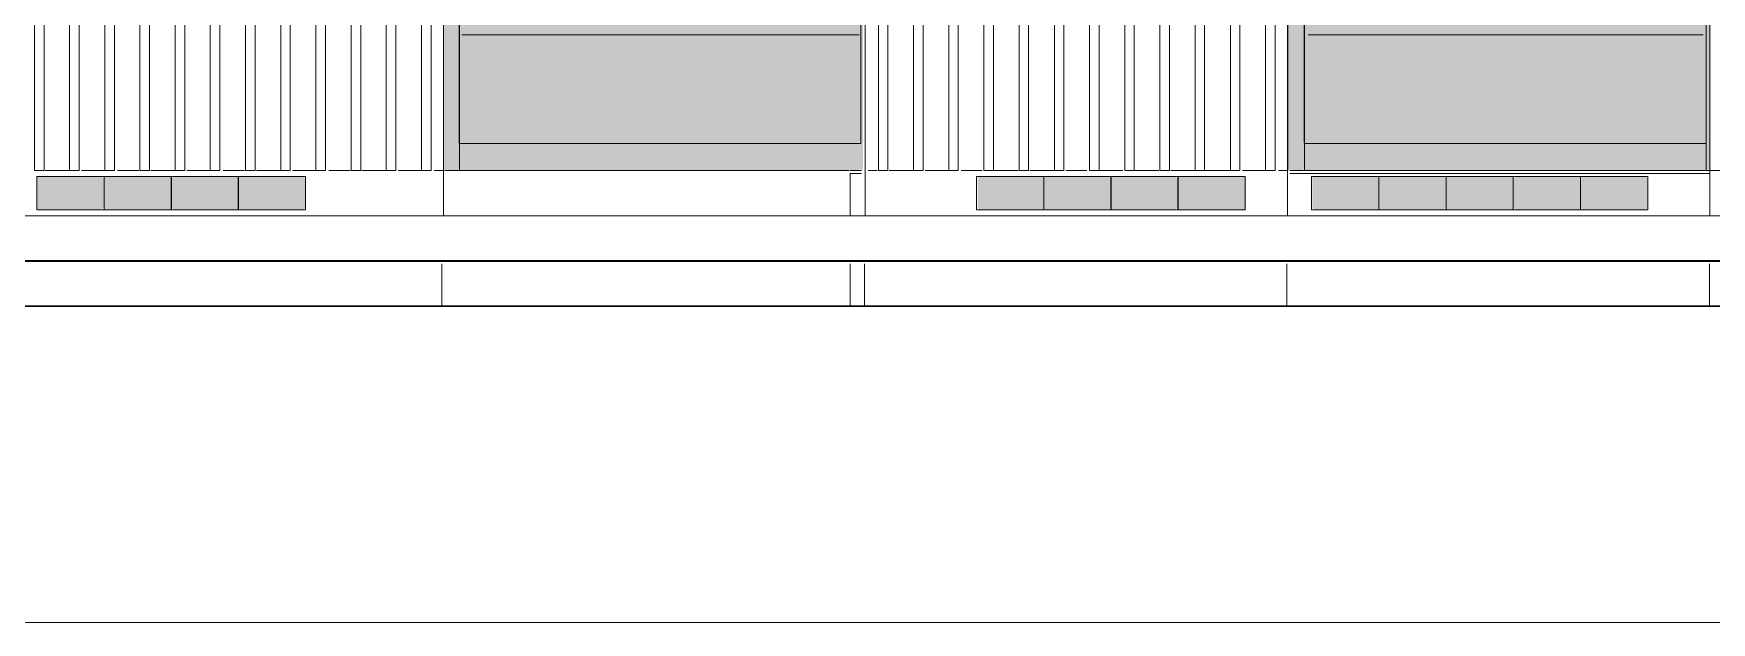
# Model space of a CAD drawing. Header units: millimetres. Extents: x 0 to 84100, y 0 to 59400.
# Drawn here: x 30615 to 36177, y 45447 to 47401 of the extents above; entities that cross this region are included whole.
import ezdxf

# ---------------------------------------------------------------- set-up
doc = ezdxf.new("R2010")
doc.units = ezdxf.units.MM
for name, color, linetype, lineweight in [('01_切断（構造・壁）', 7, 'Continuous', 35), ('09_立面の外形', 7, 'Continuous', 30), ('10_見えがかり', 7, 'Continuous', 13), ('12_見えがかり（ガラス）', 5, 'Continuous', 9), ('50_寸法', 3, 'Continuous', 9)]:
    doc.layers.add(name, color=color, linetype=linetype, lineweight=lineweight)

msp = doc.modelspace()

# ---------------------------------------------------------------- hatches: boundary and pattern name
at = {"layer": '10_見えがかり', "true_color": 0xe9dcc4}
for points in [[(32024.3, 49321.6), (32024.3, 49251.6), (32024.3, 47041.6), (32024.3, 46951.6), (32019.3, 46946.6), (31979.3, 46946.6), (31974.3, 46951.6), (31974.3, 49321.6), (31979.3, 49326.6), (32019.3, 49326.6)], [(33364.3, 49321.6), (33364.3, 46951.6), (33359.3, 46946.6), (33354.3, 46951.6), (33354.3, 47041.6), (33354.3, 49251.6), (33354.3, 49321.6), (33359.3, 49326.6)], [(34824.3, 49321.6), (34824.3, 49251.6), (34824.3, 47041.6), (34824.3, 46951.6), (34819.3, 46946.6), (34779.3, 46946.6), (34774.3, 46951.6), (34774.3, 49321.6), (34779.3, 49326.6), (34819.3, 49326.6)], [(36174.3, 49321.6), (36174.3, 46951.6), (36169.3, 46946.6), (36164.3, 46951.6), (36164.3, 47031.6), (36159.3, 47036.6), (36164.3, 47041.6), (36164.3, 49251.6), (36159.3, 49256.6), (36164.3, 49261.6), (36164.3, 49321.6), (36169.3, 49326.6)], [(33354.3, 47031.6), (33354.3, 46951.6), (33349.3, 46946.6), (32029.3, 46946.6), (32024.3, 46951.6), (32024.3, 47031.6), (32029.3, 47036.6), (33349.3, 47036.6)], [(36164.3, 47031.6), (36164.3, 46951.6), (36159.3, 46946.6), (34829.3, 46946.6), (34824.3, 46951.6), (34824.3, 47031.6), (34829.3, 47036.6), (36159.3, 47036.6)], [(30844.3, 46921.6), (30844.3, 46821.6), (30839.3, 46816.6), (30629.3, 46816.6), (30624.3, 46821.6), (30624.3, 46921.6), (30629.3, 46926.6), (30839.3, 46926.6)], [(31074.3, 46921.6), (31074.3, 46821.6), (31069.3, 46816.6), (30849.3, 46816.6), (30844.3, 46821.6), (30844.3, 46921.6), (30849.3, 46926.6), (31069.3, 46926.6)], [(31294.3, 46921.6), (31294.3, 46821.6), (31289.3, 46816.6), (31079.3, 46816.6), (31074.3, 46821.6), (31074.3, 46921.6), (31079.3, 46926.6), (31289.3, 46926.6)], [(31514.3, 46921.6), (31514.3, 46821.6), (31509.3, 46816.6), (31299.3, 46816.6), (31294.3, 46821.6), (31294.3, 46921.6), (31299.3, 46926.6), (31509.3, 46926.6)], [(33964.3, 46921.6), (33964.3, 46821.6), (33959.3, 46816.6), (33749.3, 46816.6), (33744.3, 46821.6), (33744.3, 46921.6), (33749.3, 46926.6), (33959.3, 46926.6)], [(34184.3, 46921.6), (34184.3, 46821.6), (34179.3, 46816.6), (33969.3, 46816.6), (33964.3, 46821.6), (33964.3, 46921.6), (33969.3, 46926.6), (34179.3, 46926.6)], [(34404.3, 46921.6), (34404.3, 46821.6), (34399.3, 46816.6), (34189.3, 46816.6), (34184.3, 46821.6), (34184.3, 46921.6), (34189.3, 46926.6), (34399.3, 46926.6)], [(34634.3, 46921.6), (34634.3, 46821.6), (34629.3, 46816.6), (34409.3, 46816.6), (34404.3, 46821.6), (34404.3, 46921.6), (34409.3, 46926.6), (34629.3, 46926.6)], [(35074.3, 46921.6), (35074.3, 46821.6), (35069.3, 46816.6), (34859.3, 46816.6), (34854.3, 46821.6), (34854.3, 46921.6), (34859.3, 46926.6), (35069.3, 46926.6)], [(35294.3, 46921.6), (35294.3, 46821.6), (35289.3, 46816.6), (35079.3, 46816.6), (35074.3, 46821.6), (35074.3, 46921.6), (35079.3, 46926.6), (35289.3, 46926.6)], [(35524.3, 46921.6), (35524.3, 46821.6), (35519.3, 46816.6), (35299.3, 46816.6), (35294.3, 46821.6), (35294.3, 46921.6), (35299.3, 46926.6), (35519.3, 46926.6)], [(35744.3, 46921.6), (35744.3, 46821.6), (35739.3, 46816.6), (35529.3, 46816.6), (35524.3, 46821.6), (35524.3, 46921.6), (35529.3, 46926.6), (35739.3, 46926.6)], [(35964.3, 46921.6), (35964.3, 46821.6), (35959.3, 46816.6), (35749.3, 46816.6), (35744.3, 46821.6), (35744.3, 46921.6), (35749.3, 46926.6), (35959.3, 46926.6)]]:
    msp.add_hatch(color=8, dxfattribs=at).paths.add_polyline_path(points)
at = {"layer": '12_見えがかり（ガラス）', "true_color": 0xdce9f2}
for points in [[(33349.3, 49256.6), (33354.3, 49251.6), (33354.3, 47041.6), (33349.3, 47036.6), (32029.3, 47036.6), (32024.3, 47041.6), (32024.3, 49251.6), (32029.3, 49256.6)], [(36159.3, 49256.6), (36164.3, 49251.6), (36164.3, 47041.6), (36159.3, 47036.6), (34829.3, 47036.6), (34824.3, 47041.6), (34824.3, 49251.6), (34829.3, 49256.6)]]:
    msp.add_hatch(color=8, dxfattribs=at).paths.add_polyline_path(points)

# ---------------------------------------------------------------- linework, layer by layer
at = {"layer": '01_切断（構造・壁）'}
msp.add_lwpolyline([(3834.3, 46646.6), (76265.7, 46646.6)], dxfattribs=at)
at = {"layer": '09_立面の外形'}
msp.add_lwpolyline([(67527.7, 46496.6), (10808.1, 46496.6)], dxfattribs=at)
at = {"layer": '10_見えがかり'}
for points in [[(30649.3, 49587.8), (30649.3, 46946.6), (30617.3, 46946.6), (30617.3, 49591.4)], [(30765.9, 49590), (30765.9, 46946.6), (30734, 46946.6), (30734, 49590.6)], [(30882.6, 49591.2), (30882.6, 46946.6), (30850.6, 46946.6), (30850.6, 49588.8)], [(30999.2, 49587.8), (30999.2, 46946.6), (30967.3, 46946.6), (30967.3, 49591.4)], [(31115.9, 49590.1), (31115.9, 46946.6), (31083.9, 46946.6), (31083.9, 49590.5)], [(31232.5, 49591.2), (31232.5, 46946.6), (31200.6, 46946.6), (31200.6, 49588.7)], [(31349.2, 49587.9), (31349.2, 46946.6), (31317.2, 46946.6), (31317.2, 49591.4)], [(31465.8, 49590.1), (31465.8, 46946.6), (31433.9, 46946.6), (31433.9, 49590.5)], [(31582.4, 49591.2), (31582.4, 46946.6), (31550.5, 46946.6), (31550.5, 49588.7)], [(31699.1, 49588), (31699.1, 46946.6), (31667.1, 46946.6), (31667.1, 49591.4)], [(31795.9, 49590.1), (31795.9, 49391.6), (31815.7, 49391.6), (31815.7, 46946.6), (31813.8, 46946.6), (31783.8, 46946.6), (31783.8, 49590.5)], [(33371.6, 46796.6), (33371.6, 49570.8)], [(33371.6, 49570.8), (33371.6, 46946.6)], [(33372, 49570.8), (33372, 46946.6)], [(33446.7, 49589.6), (33446.7, 46946.6), (33415.4, 46946.6), (33415.4, 49591)], [(33563.4, 49591), (33563.4, 46946.6), (33532.1, 46946.6), (33532.1, 49589.7)], [(33680.1, 49591.5), (33680.1, 46946.6), (33648.8, 46946.6), (33648.8, 49591.5)], [(33796.8, 49589.6), (33796.8, 46946.6), (33765.5, 46946.6), (33765.5, 49591)], [(33913.5, 49591), (33913.5, 46946.6), (33882.2, 46946.6), (33882.2, 49589.8)], [(34030.2, 49591.5), (34030.2, 46946.6), (33998.9, 46946.6), (33998.9, 49591.5)], [(34146.9, 49589.5), (34146.9, 46946.6), (34115.6, 46946.6), (34115.6, 49591.1)], [(34263.6, 49590.9), (34263.6, 46946.6), (34232.3, 46946.6), (34232.3, 49589.8)], [(34380.3, 49591.5), (34380.3, 46946.6), (34349, 46946.6), (34349, 49591.6)], [(34497, 49589.4), (34497, 46946.6), (34465.7, 46946.6), (34465.7, 49591.1)], [(34593.8, 49590.9), (34593.8, 49391.6), (34613.7, 49391.6), (34613.7, 46946.6), (34612.4, 46946.6), (34582.4, 46946.6), (34582.4, 49589.9)], [(36171.9, 46796.6), (36171.9, 49570.8)], [(36171.9, 49570.8), (36171.9, 46946.6)], [(36172.2, 49570.8), (36172.2, 46946.6)], [(31932.4, 49391.6), (31932.4, 46946.6), (31900.4, 46946.6), (31900.4, 49391.6), (31932.4, 49391.6)], [(31973.1, 46796.6), (31973.1, 49391.6)], [(31973.1, 46946.6), (31973.1, 49391.6)], [(31973.7, 49391.6), (31973.7, 46946.6)], [(34730.4, 49391.6), (34730.4, 46946.6), (34699.1, 46946.6), (34699.1, 49391.6), (34730.4, 49391.6)], [(34772, 46796.6), (34772, 49391.6)], [(34772, 46946.6), (34772, 49391.6)], [(34772.5, 49391.6), (34772.5, 46946.6)], [(32026.7, 46946.6), (32026.7, 49321.6)], [(34827.7, 46946.6), (34827.7, 49321.6)], [(36159.9, 49321.6), (36159.9, 46946.6)], [(33352.1, 47396.6), (32034.1, 47396.6)], [(36149.6, 47396.6), (34840.3, 47396.6)], [(33347.6, 47036.6), (32026.7, 47036.6)], [(32026.7, 47036.6), (32026.7, 46946.6)], [(36159.9, 47036.6), (34827.7, 47036.6)], [(34827.7, 47036.6), (34827.7, 46946.6)], [(36159.9, 46946.6), (36159.9, 47036.6)], [(30848.9, 46926.6), (30848.9, 46816.6), (30625.6, 46816.6), (30625.6, 46926.6), (30848.9, 46926.6)], [(30733.3, 46946.6), (30653.3, 46946.6)], [(30734, 46946.6), (30654, 46946.6)], [(30853.3, 46946.6), (30773.3, 46946.6)], [(30854, 46946.6), (30774, 46946.6)], [(31071.4, 46926.6), (31071.4, 46816.6), (30848.1, 46816.6), (30848.1, 46926.6), (31071.4, 46926.6)], [(30963.3, 46946.6), (30893.3, 46946.6)], [(30963.9, 46946.6), (30893.9, 46946.6)], [(31083.3, 46946.6), (31003.3, 46946.6)], [(31083.9, 46946.6), (31003.9, 46946.6)], [(31293.9, 46926.6), (31293.9, 46816.6), (31070.5, 46816.6), (31070.5, 46926.6), (31293.9, 46926.6)], [(31203.2, 46946.6), (31123.2, 46946.6)], [(31203.9, 46946.6), (31123.9, 46946.6)], [(31313.2, 46946.6), (31243.2, 46946.6)], [(31313.9, 46946.6), (31243.9, 46946.6)], [(31516.3, 46926.6), (31516.3, 46816.6), (31293, 46816.6), (31293, 46926.6), (31516.3, 46926.6)], [(31433.2, 46946.6), (31353.2, 46946.6)], [(31433.8, 46946.6), (31353.9, 46946.6)], [(31553.2, 46946.6), (31473.2, 46946.6)], [(31553.8, 46946.6), (31473.8, 46946.6)], [(31663.1, 46946.6), (31593.1, 46946.6)], [(31663.8, 46946.6), (31593.8, 46946.6)], [(31783.1, 46946.6), (31703.1, 46946.6)], [(31783.8, 46946.6), (31703.8, 46946.6)], [(31903.1, 46946.6), (31823.1, 46946.6)], [(31903.7, 46946.6), (31823.8, 46946.6)], [(31973.1, 46946.6), (31943.1, 46946.6)], [(31973.7, 46946.6), (31943.7, 46946.6)], [(31976.9, 46946.6), (32026.7, 46946.6)], [(33317.8, 46946.6), (32026.7, 46946.6)], [(33320.9, 46946.6), (33322.4, 46946.6)], [(33320.9, 46936.6), (33322.4, 46936.6)], [(33320.9, 46936.6), (33322.4, 46936.6)], [(33322.4, 46946.6), (33359.7, 46946.6)], [(33322.4, 46796.6), (33322.4, 46936.6)], [(33322.4, 46936.6), (33359.7, 46936.6)], [(33359.7, 46936.6), (33322.4, 46936.6)], [(33411.3, 46946.6), (33381.5, 46946.6)], [(33411.7, 46946.6), (33381.9, 46946.6)], [(33530.5, 46946.6), (33451, 46946.6)], [(33530.9, 46946.6), (33451.5, 46946.6)], [(33639.7, 46946.6), (33570.2, 46946.6)], [(33650.1, 46946.6), (33570.7, 46946.6)], [(33758.9, 46946.6), (33689.4, 46946.6)], [(33759.4, 46946.6), (33689.8, 46946.6)], [(33964.1, 46926.6), (33964.1, 46816.6), (33740.9, 46816.6), (33740.9, 46926.6), (33964.1, 46926.6)], [(33878.1, 46946.6), (33798.7, 46946.6)], [(33878.6, 46946.6), (33799.1, 46946.6)], [(33987.4, 46946.6), (33917.8, 46946.6)], [(33997.7, 46946.6), (33918.3, 46946.6)], [(34186.7, 46926.6), (34186.7, 46816.6), (33963.5, 46816.6), (33963.5, 46926.6), (34186.7, 46926.6)], [(34106.6, 46946.6), (34037, 46946.6)], [(34107, 46946.6), (34037.5, 46946.6)], [(34225.8, 46946.6), (34146.3, 46946.6)], [(34226.2, 46946.6), (34146.7, 46946.6)], [(34409.2, 46926.6), (34409.2, 46816.6), (34186.1, 46816.6), (34186.1, 46926.6), (34409.2, 46926.6)], [(34344.9, 46946.6), (34265.5, 46946.6)], [(34345.4, 46946.6), (34265.9, 46946.6)], [(34464.1, 46946.6), (34384.7, 46946.6)], [(34454.6, 46946.6), (34385.1, 46946.6)], [(34631.8, 46926.6), (34631.8, 46816.6), (34408.7, 46816.6), (34408.7, 46926.6), (34631.8, 46926.6)], [(34583.8, 46946.6), (34494.4, 46946.6)], [(34583.3, 46946.6), (34503.9, 46946.6)], [(34702.5, 46946.6), (34623, 46946.6)], [(34702.9, 46946.6), (34623.5, 46946.6)], [(34772, 46946.6), (34742.2, 46946.6)], [(34772.5, 46946.6), (34742.7, 46946.6)], [(34779.6, 46946.6), (36170.7, 46946.6)], [(34779.6, 46936.6), (36170.7, 46936.6)], [(36170.7, 46936.6), (34779.6, 46936.6)], [(35074.8, 46926.6), (35074.8, 46816.6), (34851.8, 46816.6), (34851.8, 46926.6), (35074.8, 46926.6)], [(35297.6, 46926.6), (35297.6, 46816.6), (35074.6, 46816.6), (35074.6, 46926.6), (35297.6, 46926.6)], [(35520.4, 46926.6), (35520.4, 46816.6), (35297.3, 46816.6), (35297.3, 46926.6), (35520.4, 46926.6)], [(35743.1, 46926.6), (35743.1, 46816.6), (35520.1, 46816.6), (35520.1, 46926.6), (35743.1, 46926.6)], [(35965.9, 46926.6), (35965.9, 46816.6), (35742.8, 46816.6), (35742.8, 46926.6), (35965.9, 46926.6)], [(36211.7, 46946.6), (36171.9, 46946.6)], [(36211.9, 46946.6), (36172.2, 46946.6)], [(30469.3, 46796.6), (31363.9, 46796.6)], [(31363.9, 46796.6), (32258.7, 46796.6)], [(32258.7, 46796.6), (33153.6, 46796.6)], [(33153.6, 46796.6), (34048.7, 46796.6)], [(34048.7, 46796.6), (34943.9, 46796.6)], [(34943.9, 46796.6), (35839.1, 46796.6)], [(35839.1, 46796.6), (36734.4, 46796.6)], [(30469.3, 46646.6), (31363.9, 46646.6)], [(31363.9, 46646.6), (32258.7, 46646.6)], [(31968.4, 46496.6), (31968.4, 46636.6)], [(32258.7, 46646.6), (33153.6, 46646.6)], [(33153.6, 46646.6), (34048.7, 46646.6)], [(33322.4, 46496.6), (33322.4, 46636.6)], [(33322.4, 46496.6), (33322.4, 46636.6)], [(33369.1, 46496.6), (33369.1, 46636.6)], [(34048.7, 46646.6), (34943.9, 46646.6)], [(34769.7, 46496.6), (34769.7, 46636.6)], [(34943.9, 46646.6), (35839.1, 46646.6)], [(35839.1, 46646.6), (36734.4, 46646.6)], [(36170.7, 46496.6), (36170.7, 46636.6)], [(31957.2, 46496.6), (30567, 46496.6)], [(31968.4, 46496.6), (33322.4, 46496.6)], [(33322.4, 46496.6), (33369.1, 46496.6)], [(33369.1, 46496.6), (33368, 46496.6)], [(33368, 46496.6), (34768.9, 46496.6)], [(36170.7, 46496.6), (34769.7, 46496.6)]]:
    msp.add_lwpolyline(points, dxfattribs=at)
at = {"layer": '12_見えがかり（ガラス）'}
for points in [[(32026, 49261.6), (32026, 47036.6)], [(32026.3, 49261.6), (32026.3, 47036.6)], [(33356.7, 47036.6), (33356.7, 49261.6)], [(33357.1, 47036.6), (33357.1, 49261.6)], [(34827.4, 49261.6), (34827.4, 47036.6)], [(34827.6, 49261.6), (34827.6, 47036.6)], [(36159.5, 47036.6), (36159.5, 49261.6)], [(36159.7, 47036.6), (36159.7, 49261.6)], [(33356.7, 47036.6), (32026, 47036.6)], [(33357.1, 47036.6), (32026.3, 47036.6)], [(36159.5, 47036.6), (34827.4, 47036.6)], [(36159.7, 47036.6), (34827.6, 47036.6)]]:
    msp.add_lwpolyline(points, dxfattribs=at)
at = {"layer": '50_寸法'}
msp.add_lwpolyline([(6334.3, 45446.6), (73765.7, 45446.6)], dxfattribs=at)

doc.saveas('drawing.dxf')
